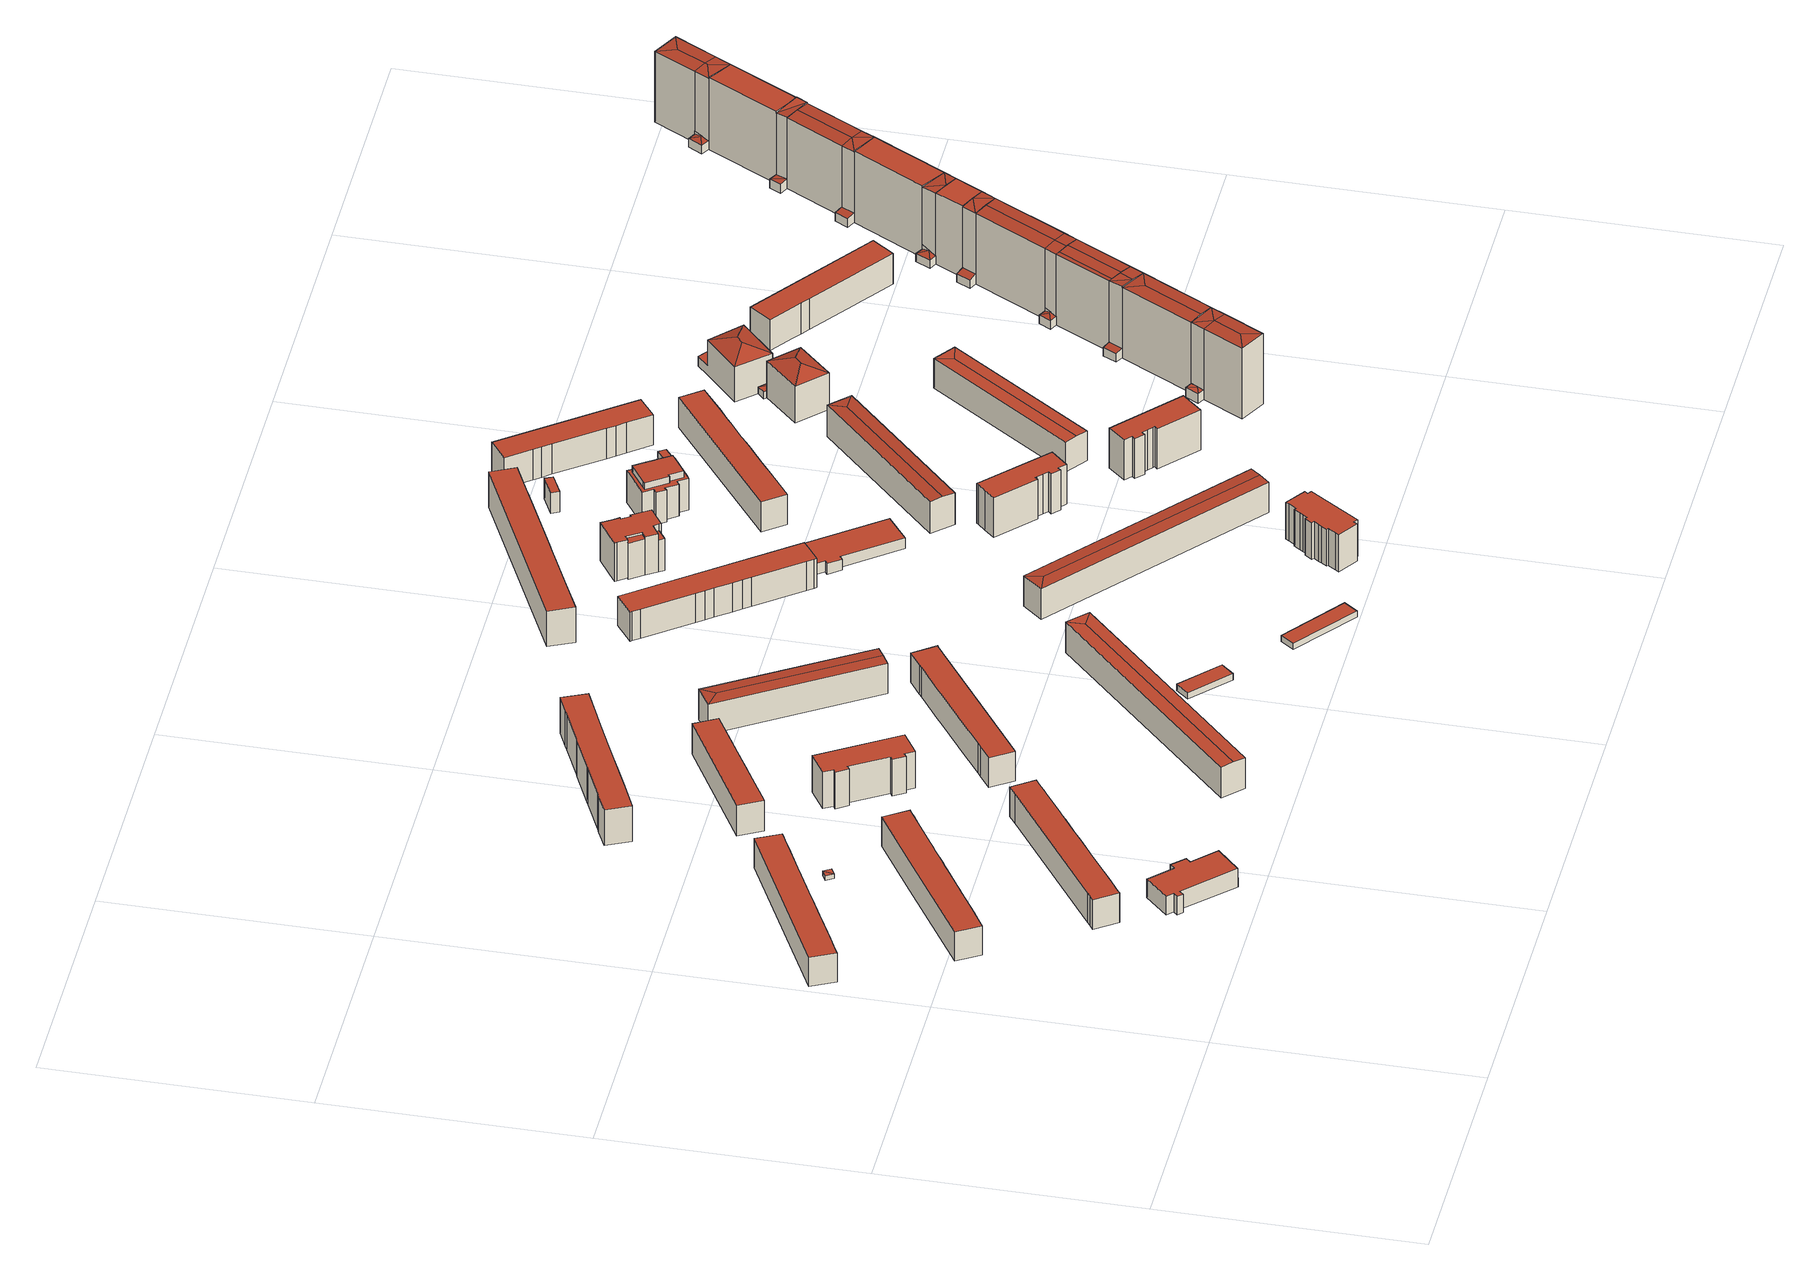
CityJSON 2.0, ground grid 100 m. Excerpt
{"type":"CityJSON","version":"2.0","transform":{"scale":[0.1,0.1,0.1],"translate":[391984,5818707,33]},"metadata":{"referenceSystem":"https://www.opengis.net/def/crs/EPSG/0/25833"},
"CityObjects":{
"building1":{"type":"Building","attributes":{"roofType":"1000","measuredHeight":12.76},"address":[{"country":"Germany","locality":"Berlin"}],"geometry":[{"type":"Solid","lod":"2","boundaries":[[[[0,1,2,3]],[[4,5,6,7]],[[8,4,7,9]],[[10,11,12,13,14,15]],[[16,17,18,19,20,21,22,23,24,9,7,6,25,26,27,28,29,11,10,15,3,2]],[[24,23,22,21,20,19,18,17,30,31,32,33,34,35,36,37,8,9]],[[38,39,27,26]],[[14,13,12,40,41,39,38,42,5,4,8,37,36,35,34,33,32,31,30,43,1,0]],[[41,40,29,28]],[[1,43,16,2]],[[25,6,5,42,38,26]],[[39,41,28,27]],[[14,0,3,15]],[[40,12,11,29]],[[43,30,17,16]]]],"semantics":{"surfaces":[{"type":"WallSurface"},{"type":"GroundSurface"},{"type":"RoofSurface"}],"values":[[0,0,0,0,1,0,0,2,0,0,0,0,0,0,0]]}}]},
"building2":{"type":"Building","attributes":{"function":"1004","roofType":"1000","measuredHeight":8.24},"address":[{"locality":"Berlin","thoroughfareNumber":"24","thoroughfareName":"Sebastianstr."}],"geometry":[{"type":"MultiSurface","lod":"2","boundaries":[[[44,45,46,47,48,49,50,51,52,53,54,55]],[[56,48,47,57]],[[58,54,53,59]],[[60,50,49,61]],[[62,45,44,63]],[[64,52,51,65]],[[66,46,45,62]],[[63,44,55,67]],[[57,47,46,66]],[[65,51,50,60]],[[59,53,52,64]],[[61,49,48,56]],[[67,55,54,58]],[[59,64,65,60,61,56,57,66,62,63,67,58]]],"semantics":{"surfaces":[{"type":"GroundSurface"},{"type":"WallSurface"},{"type":"RoofSurface"}],"values":[0,1,1,1,1,1,1,1,1,1,1,1,1,2]}}]},
"building3":{"type":"Building","attributes":{"roofType":"1000","measuredHeight":12.74},"address":[{"country":"Germany","locality":"Berlin"}],"geometry":[{"type":"Solid","lod":"2","boundaries":[[[[68,69,70,71]],[[72,73,74,75]],[[76,77,78,79,80,81]],[[82,83,84,85,80,79]],[[86,87,88,89]],[[69,90,91,70]],[[92,93,94,95,96,97,98,99]],[[88,87,77,76]],[[73,86,89,74]],[[100,101,102,103]],[[98,104,105,99]],[[77,87,86,73,72,101,100,106,107,90,69,68,108,109,110,104,98,97,96,95,111,83,82,79,78]],[[112,113,109,108,68,71]],[[114,115,91,90,107,106,100,103]],[[92,99,105,116,113,112,71,70,91,115,114,103,102,75,74,89,88,76,81,80,85,84,117,94,93]],[[110,109,113,116]],[[101,72,75,102]],[[95,94,117,84,83,111]],[[104,110,116,105]]]],"semantics":{"surfaces":[{"type":"WallSurface"},{"type":"RoofSurface"},{"type":"GroundSurface"}],"values":[[0,0,0,0,0,0,0,0,0,0,0,1,0,0,2,0,0,0,0]]}}]},
"building4":{"type":"Building","attributes":{"roofType":"1000","measuredHeight":12.96},"address":[{"country":"Germany","locality":"Berlin"}],"geometry":[{"type":"Solid","lod":"2","boundaries":[[[[118,119,120,121]],[[122,123,124,125]],[[126,127,128,129]],[[130,122,125,131,132,133,134,135,136,137,138,126,129,139,140,141,142,143,144,145,146,147,118,121,148]],[[147,149,119,118]],[[130,150,123,122]],[[138,151,127,126]],[[140,152,153,141]],[[132,154,155,133]],[[129,128,156,139]],[[125,124,157,131]],[[139,156,152,140]],[[119,149,158,159,160,161,162,153,152,156,128,127,151,163,164,165,166,155,154,157,124,123,150,167,120]],[[131,157,154,132]],[[134,166,165,135]],[[143,161,160,144]],[[141,153,162,142]],[[142,162,161,143]],[[133,155,166,134]],[[136,164,163,137]],[[148,167,150,130]],[[146,158,149,147]],[[137,163,151,138]],[[144,160,159,145]],[[145,159,158,146]],[[135,165,164,136]],[[121,120,167,148]]]],"semantics":{"surfaces":[{"type":"WallSurface"},{"type":"RoofSurface"},{"type":"GroundSurface"}],"values":[[0,0,0,1,0,0,0,0,0,0,0,0,2,0,0,0,0,0,0,0,0,0,0,0,0,0,0]]}}]},
"building5":{"type":"Building","attributes":{"function":"1004","roofType":"1000","measuredHeight":2.11},"address":[{"locality":"Berlin","thoroughfareNumber":"35","thoroughfareName":"Sebastianstr."}],"geometry":[{"type":"MultiSurface","lod":"2","boundaries":[[[168,169,170]],[[171,169,168]],[[168,170,172,173]],[[170,169,174,172]],[[169,171,175,174]],[[171,168,173,175]],[[173,172,174,175]]],"semantics":{"surfaces":[{"type":"RoofSurface"},{"type":"WallSurface"},{"type":"GroundSurface"}],"values":[0,0,1,1,1,1,2]}}]},
"building6":{"type":"Building","attributes":{"roofType":"1000","measuredHeight":15.99},"address":[{"country":"Germany","locality":"Berlin"}],"geometry":[{"type":"Solid","lod":"2","boundaries":[[[[176,177,178,179]],[[180,181,182,183]],[[184,176,179,185]],[[186,187,185,179,178,188,189,190,183,182,191,192]],[[177,193,188,178]],[[194,195,192,191]],[[181,194,191,182]],[[181,180,196,197,193,177,176,184,198,199,195,194]],[[193,197,189,188]],[[199,198,187,186]],[[195,199,186,192]],[[196,180,183,190]],[[198,184,185,187]],[[197,196,190,189]]]],"semantics":{"surfaces":[{"type":"WallSurface"},{"type":"GroundSurface"},{"type":"RoofSurface"}],"values":[[0,0,0,1,0,0,0,2,0,0,0,0,0,0]]}}]},
"building7":{"type":"Building","attributes":{"function":"1301","roofType":"1000","measuredHeight":13.81},"geometry":[{"type":"MultiSurface","lod":"2","boundaries":[[[200,201,202,203,204,205,206,207]],[[208,209,210,211,212,213,214,215]],[[214,207,206,215]],[[209,204,203,210]],[[213,200,207,214]],[[212,201,200,213]],[[211,202,201,212]],[[210,203,202,211]],[[215,206,205,208]],[[208,205,204,209]]],"semantics":{"surfaces":[{"type":"GroundSurface"},{"type":"RoofSurface"},{"type":"WallSurface"}],"values":[0,1,2,2,2,2,2,2,2,2]}}]},
"building8":{"type":"Building","attributes":{"roofType":"1000","measuredHeight":15.55},"address":[{"country":"Germany","locality":"Berlin"}],"geometry":[{"type":"Solid","lod":"2","boundaries":[[[[216,217,218,219]],[[220,221,222,223]],[[224,225,226,227,228,229,222,221,230,231,232,233,234,235,218,217,236,237]],[[238,227,226,239]],[[240,232,231,241]],[[242,237,236,243]],[[241,231,230,244]],[[243,236,217,216]],[[245,228,227,238]],[[246,224,237,242]],[[244,230,221,220]],[[216,219,247,248,249,240,241,244,220,223,250,245,238,239,251,246,242,243]],[[248,234,233,249]],[[251,225,224,246]],[[249,233,232,240]],[[250,229,228,245]],[[219,218,235,247]],[[247,235,234,248]],[[239,226,225,251]],[[223,222,229,250]]]],"semantics":{"surfaces":[{"type":"WallSurface"},{"type":"GroundSurface"},{"type":"RoofSurface"}],"values":[[0,0,1,0,0,0,0,0,0,0,0,2,0,0,0,0,0,0,0,0]]}}]},
"building9":{"type":"Building","attributes":{"roofType":"1000","measuredHeight":12.94},"address":[{"country":"Germany","locality":"Berlin"}],"geometry":[{"type":"Solid","lod":"2","boundaries":[[[[252,253,254,255]],[[256,257,258,259]],[[260,261,262,263]],[[264,265,266,267,268,269,270,271,272,273,258,257]],[[261,256,259,262]],[[274,260,263,275]],[[276,252,255,277]],[[259,258,273,272,271,270,269,277,255,254,278,279,280,281,282,275,263,262]],[[282,281,280,279,278,283,284,285,286,287,274,275]],[[268,276,277,269]],[[274,287,286,285,284,283,253,252,276,268,267,266,265,264,257,256,261,260]],[[253,283,278,254]]]],"semantics":{"surfaces":[{"type":"WallSurface"},{"type":"GroundSurface"},{"type":"RoofSurface"}],"values":[[0,0,0,0,0,0,0,1,0,0,2,0]]}}]},
"building10":{"type":"Building","attributes":{"function":"1301","measuredHeight":13.35},"geometry":[{"type":"MultiSurface","lod":"2","boundaries":[[[288,289,290,291]],[[292,293,294]],[[295,292,294,296]],[[297,293,292,295]],[[294,293,291,290]],[[293,297,288,291]],[[297,295,296,289,288]],[[296,294,290,289]]],"semantics":{"surfaces":[{"type":"GroundSurface"},{"type":"RoofSurface"},{"type":"WallSurface"}],"values":[0,1,1,1,2,2,2,2]}}]},
"building11":{"type":"Building","attributes":{"roofType":"1000","measuredHeight":2.74},"address":[{"country":"Germany","locality":"Berlin"}],"geometry":[{"type":"Solid","lod":"2","boundaries":[[[[298,299,300,301]],[[302,303,299,298]],[[304,302,298,301]],[[301,300,305,304]],[[303,305,300,299]],[[304,305,303,302]]]],"semantics":{"surfaces":[{"type":"WallSurface"},{"type":"RoofSurface"},{"type":"GroundSurface"}],"values":[[0,0,1,0,2,0]]}}]},
"building12":{"type":"Building","attributes":{"function":"1301","measuredHeight":13.81},"address":[{"locality":"Berlin","thoroughfareNumber":"30","thoroughfareName":"Annenstr."},{"locality":"Berlin","thoroughfareNumber":"29","thoroughfareName":"Annenstr."},{"locality":"Berlin","thoroughfareNumber":"28","thoroughfareName":"Annenstr."},{"locality":"Berlin","thoroughfareNumber":"27","thoroughfareName":"Annenstr."}],"geometry":[{"type":"MultiSurface","lod":"2","boundaries":[[[306,307,308,309]],[[307,310,311,308]],[[312,313,306,309,314]],[[310,312,314,311]],[[314,309,308,311]],[[315,310,307]],[[313,315,307,306]],[[312,310,315,313]]],"semantics":{"surfaces":[{"type":"WallSurface"},{"type":"GroundSurface"},{"type":"RoofSurface"}],"values":[0,0,0,0,1,2,2,2]}}]},
"building13":{"type":"Building","attributes":{"function":"2364","roofType":"1000","measuredHeight":2.9},"address":[{"locality":"Berlin","thoroughfareNumber":"87","thoroughfareName":"Dresdener Str."}],"geometry":[{"type":"MultiSurface","lod":"2","boundaries":[[[316,317,318,319]],[[320,321,317,316]],[[322,323,319,318]],[[323,320,316,319]],[[321,322,318,317]],[[320,323,322,321]]],"semantics":{"surfaces":[{"type":"GroundSurface"},{"type":"WallSurface"},{"type":"RoofSurface"}],"values":[0,1,1,1,1,2]}}]},
"building14":{"type":"Building","attributes":{"roofType":"1000","measuredHeight":12.69},"address":[{"country":"Germany","locality":"Berlin"}],"geometry":[{"type":"Solid","lod":"2","boundaries":[[[[324,325,326,327]],[[328,329,330,331]],[[332,333,334,335]],[[336,337,326,325,338,339,340,334,333,341,342,343,344,330,329]],[[327,326,337,345]],[[346,342,341,347]],[[348,349,346,347,332,335,350,351,352,324,327,345,353,328,331]],[[352,338,325,324]],[[347,341,333,332]],[[348,344,343,349]],[[350,340,339,351]],[[353,336,329,328]],[[351,339,338,352]],[[349,343,342,346]],[[331,330,344,348]],[[335,334,340,350]],[[345,337,336,353]]]],"semantics":{"surfaces":[{"type":"WallSurface"},{"type":"GroundSurface"},{"type":"RoofSurface"}],"values":[[0,0,0,1,0,0,2,0,0,0,0,0,0,0,0,0,0]]}}]},
"building15":{"type":"Building","attributes":{"function":"1301","measuredHeight":13.51},"address":[{"locality":"Berlin","thoroughfareNumber":"41","thoroughfareName":"Annenstr."},{"locality":"Berlin","thoroughfareNumber":"40","thoroughfareName":"Annenstr."},{"locality":"Berlin","thoroughfareNumber":"39","thoroughfareName":"Annenstr."},{"locality":"Berlin","thoroughfareNumber":"38","thoroughfareName":"Annenstr."},{"locality":"Berlin","thoroughfareNumber":"37","thoroughfareName":"Annenstr."},{"locality":"Berlin","thoroughfareNumber":"35","thoroughfareName":"Annenstr."},{"locality":"Berlin","thoroughfareNumber":"36","thoroughfareName":"Annenstr."}],"geometry":[{"type":"MultiSurface","lod":"2","boundaries":[[[354,355,356]],[[357,355,354,358]],[[358,354,356,359]],[[360,361,362,363]],[[355,357,360,363]],[[357,358,359,361,360]],[[359,356,362,361]],[[356,355,363,362]]],"semantics":{"surfaces":[{"type":"RoofSurface"},{"type":"GroundSurface"},{"type":"WallSurface"}],"values":[0,0,0,1,2,2,2,2]}}]},
"building16":{"type":"Building","attributes":{"function":"1311","roofType":"1000","measuredHeight":16.28},"address":[{"locality":"Berlin","thoroughfareNumber":"79","thoroughfareName":"Dresdener Str."}],"geometry":[{"type":"MultiSurface","lod":"2","boundaries":[[[364,365,366,367,368,369,370,371,372,373,374,375,376,377,378,379,380,381,382,383,384,385]],[[380,386,387,381]],[[375,388,389,376]],[[381,387,390,382]],[[377,391,392,378]],[[385,393,394,364]],[[379,395,386,380]],[[367,396,397,368]],[[371,398,399,372]],[[365,400,401,366]],[[372,399,402,373]],[[384,403,393,385]],[[364,394,400,365]],[[373,402,404,374]],[[383,405,403,384]],[[366,401,396,367]],[[378,392,395,379]],[[370,406,398,371]],[[374,404,388,375]],[[369,407,406,370]],[[382,390,405,383]],[[376,389,391,377]],[[368,397,407,369]],[[405,390,387,386,395,392,391,389,388,404,402,399,398,406,407,397,396,401,400,394,393,403]]],"semantics":{"surfaces":[{"type":"RoofSurface"},{"type":"WallSurface"},{"type":"GroundSurface"}],"values":[0,1,1,1,1,1,1,1,1,1,1,1,1,1,1,1,1,1,1,1,1,1,1,2]}}]},
"building17":{"type":"Building","attributes":{"roofType":"1000","measuredHeight":15.47},"address":[{"country":"Germany","locality":"Berlin"}],"geometry":[{"type":"Solid","lod":"2","boundaries":[[[[408,409,410,411]],[[412,408,411,413]],[[414,415,416,417,418,419,420,421,422,423,424,425,412,413]],[[410,426,427,428,429,430,431,432,419,418,417,416,415,414,413,411]],[[433,420,419,432]],[[431,430,429,428,427,426,434,435,436,437,438,439,433,432]],[[425,424,423,422,421,420,433,439,438,437,436,435,434,409,408,412]],[[409,434,426,410]]]],"semantics":{"surfaces":[{"type":"WallSurface"},{"type":"GroundSurface"},{"type":"RoofSurface"}],"values":[[0,0,0,1,0,0,2,0]]}}]},
"building18":{"type":"Building","attributes":{"roofType":"1000","measuredHeight":16.72},"address":[{"country":"Germany","locality":"Berlin"}],"geometry":[{"type":"Solid","lod":"2","boundaries":[[[[440,441,442,443]],[[444,445,446,447,448,449]],[[450,451,452,453,454]],[[455,456,457,458,445,444]],[[459,460,461,462]],[[463,464,465,466]],[[467,468,469,470]],[[454,453,471,449,448,470,469,443,442,472,473,474,475,466,465,462,461,476,477,478,479]],[[480,481,468,467,447]],[[463,466,475,474,482,483]],[[451,457,456,452]],[[452,484,471,453]],[[485,486,482,474,473,472,442,441]],[[447,467,470,448]],[[487,488,489,446,445,458,457,451,450,490,491,492,493,460,459,464,463,483,482,486,485,441,440]],[[452,456,455,444,484]],[[464,459,462,465]],[[468,487,440,443,469]],[[484,444,449,471]],[[446,489,480,447]],[[479,478,491,490,450,454]],[[489,488,481,480]],[[492,491,478,477,476,461,460,493]],[[488,487,468,481]]]],"semantics":{"surfaces":[{"type":"WallSurface"},{"type":"GroundSurface"},{"type":"RoofSurface"}],"values":[[0,0,0,0,0,0,0,1,2,0,0,0,0,0,2,2,0,0,0,0,0,0,0,0]]}}]},
"building19":{"type":"Building","attributes":{"roofType":"1000","measuredHeight":4.7},"address":[{"country":"Germany","locality":"Berlin"}],"geometry":[{"type":"Solid","lod":"2","boundaries":[[[[494,495,496,497]],[[498,499,500,501]],[[502,503,504,505]],[[343,501,500,505,504,506,497,496,344]],[[507,494,497,506]],[[495,508,344,496]],[[499,502,505,500]],[[509,498,501,343,344,508]],[[494,507,503,502,499,498,509,508,495]],[[503,507,506,504]]]],"semantics":{"surfaces":[{"type":"WallSurface"},{"type":"GroundSurface"},{"type":"RoofSurface"}],"values":[[0,0,0,1,0,0,0,0,2,0]]}}]},
"building20":{"type":"Building","attributes":{"function":"1221","roofType":"1000","measuredHeight":17.45},"address":[{"locality":"Berlin","thoroughfareNumber":"8B","thoroughfareName":"Annenstr."},{"locality":"Berlin","thoroughfareNumber":"8A","thoroughfareName":"Annenstr."}],"geometry":[{"type":"MultiSurface","lod":"2","boundaries":[[[510,511,512,513]],[[514,515,516,517]],[[518,519,520,521]],[[522,523,511,510]],[[517,516,524,525]],[[521,520,526,527]],[[528,529,530,531]],[[531,530,532,533]],[[534,535,529,528]],[[533,532,523,522]],[[525,524,535,534]],[[527,526,536,537]],[[537,536,515,514]],[[513,512,519,518]],[[520,519,512,511,523,532,530,529,535,524,516,515,536,526]],[[514,517,525,534,528,531,533,522,510,513,518,521,527,537]]],"semantics":{"surfaces":[{"type":"WallSurface"},{"type":"GroundSurface"},{"type":"RoofSurface"}],"values":[0,0,0,0,0,0,0,0,0,0,0,0,0,0,1,2]}}]},
"building21":{"type":"Building","attributes":{"roofType":"1000","measuredHeight":16.84},"address":[{"country":"Germany","locality":"Berlin"}],"geometry":[{"type":"Solid","lod":"2","boundaries":[[[[538,539,540,541]],[[542,543,544,545]],[[546,547,548,549,550,551]],[[539,552,553,540]],[[543,554,555,544]],[[556,557,558,559]],[[560,561,562,563]],[[564,565,566,567,568]],[[569,556,559,570]],[[571,538,541,572]],[[573,574,575,576,577,578]],[[561,571,572,562]],[[557,542,545,558]],[[579,580,568,567,581]],[[539,538,571,561,560,577,576,575,565,564,570,559,558,545,544,555,582,583,579,584,547,546,551,552]],[[585,580,579,583]],[[577,560,563,578]],[[568,569,570,564]],[[578,563,562,572,541,540,553,550,549,548,586,581,567,566,574,573]],[[542,557,556,569,568,580,585,587,554,543]],[[584,579,581,586]],[[554,587,582,555]],[[547,584,586,548]],[[552,551,550,553]],[[565,575,574,566]],[[587,585,583,582]]]],"semantics":{"surfaces":[{"type":"WallSurface"},{"type":"RoofSurface"},{"type":"GroundSurface"}],"values":[[0,0,0,0,0,0,0,0,0,0,0,0,0,0,1,0,0,0,2,1,0,0,0,0,0,0]]}}]},
"building22":{"type":"Building","attributes":{"roofType":"1000","measuredHeight":9},"address":[{"country":"Germany","locality":"Berlin"}],"geometry":[{"type":"Solid","lod":"2","boundaries":[[[[588,589,590,591]],[[592,593,594,595]],[[591,590,593,592]],[[595,594,589,588]],[[594,593,590,589]],[[592,595,588,591]]]],"semantics":{"surfaces":[{"type":"WallSurface"},{"type":"GroundSurface"},{"type":"RoofSurface"}],"values":[[0,0,0,0,1,2]]}}]},
"building23":{"type":"Building","attributes":{"function":"1301","measuredHeight":13.34},"address":[{"locality":"Berlin","thoroughfareNumber":"12","thoroughfareName":"Annenstr."},{"locality":"Berlin","thoroughfareNumber":"11","thoroughfareName":"Annenstr."},{"locality":"Berlin","thoroughfareNumber":"10","thoroughfareName":"Annenstr."},{"locality":"Berlin","thoroughfareNumber":"9","thoroughfareName":"Annenstr."}],"geometry":[{"type":"MultiSurface","lod":"2","boundaries":[[[596,597,598,599]],[[600,601,596,599]],[[602,603,598,597]],[[601,604,602,597,596]],[[603,600,599,598]],[[601,600,605,604]],[[604,605,603,602]],[[605,600,603]]],"semantics":{"surfaces":[{"type":"GroundSurface"},{"type":"WallSurface"},{"type":"RoofSurface"}],"values":[0,1,1,1,1,2,2,2]}}]},
"building24":{"type":"Building","attributes":{"roofType":"1000","measuredHeight":13.2},"address":[{"country":"Germany","locality":"Berlin"}],"geometry":[{"type":"Solid","lod":"2","boundaries":[[[[606,607,608,609]],[[610,611,608,607,612,613,614,615,616,617,618,619,620]],[[621,616,615,622]],[[623,620,619,624]],[[609,608,611,625]],[[626,617,616,621]],[[627,610,620,623]],[[628,612,607,606]],[[629,626,621,622,630,631,628,606,609,625,627,623,624]],[[625,611,610,627]],[[631,613,612,628]],[[629,618,617,626]],[[624,619,618,629]],[[622,615,614,630]],[[630,614,613,631]]]],"semantics":{"surfaces":[{"type":"WallSurface"},{"type":"GroundSurface"},{"type":"RoofSurface"}],"values":[[0,1,0,0,0,0,0,0,2,0,0,0,0,0,0]]}}]},
"building25":{"type":"Building","attributes":{"function":"1221","roofType":"1000","measuredHeight":15.94},"address":[{"locality":"Berlin","thoroughfareNumber":"5B","thoroughfareName":"Annenstr."},{"locality":"Berlin","thoroughfareNumber":"5A","thoroughfareName":"Annenstr."}],"geometry":[{"type":"MultiSurface","lod":"2","boundaries":[[[632,633,634,635]],[[636,637,638,639]],[[635,634,640,641]],[[642,643,644,645]],[[645,644,646,647]],[[648,649,637,636]],[[650,651,649,648]],[[641,640,652,653]],[[639,638,633,632]],[[647,646,651,650]],[[653,652,654,655]],[[655,654,643,642]],[[640,634,633,638,637,649,651,646,644,643,654,652]],[[642,645,647,650,648,636,639,632,635,641,653,655]]],"semantics":{"surfaces":[{"type":"WallSurface"},{"type":"GroundSurface"},{"type":"RoofSurface"}],"values":[0,0,0,0,0,0,0,0,0,0,0,0,1,2]}}]},
"building26":{"type":"Building","attributes":{"roofType":"1000","measuredHeight":2.64},"address":[{"country":"Germany","locality":"Berlin"}],"geometry":[{"type":"Solid","lod":"2","boundaries":[[[[656,657,658,659]],[[660,661,662,663]],[[656,659,660,663]],[[658,657,662,661]],[[663,662,657,656]],[[659,658,661,660]]]],"semantics":{"surfaces":[{"type":"WallSurface"},{"type":"RoofSurface"},{"type":"GroundSurface"}],"values":[[0,0,1,2,0,0]]}}]},
"building27":{"type":"Building","attributes":{"roofType":"1000","measuredHeight":13.16},"address":[{"country":"Germany","locality":"Berlin"}],"geometry":[{"type":"Solid","lod":"2","boundaries":[[[[664,665,666,667]],[[666,665,668,669,670,671,672,673,674,675]],[[676,673,672,677]],[[678,670,669,679]],[[680,675,674,681]],[[677,672,671,682]],[[667,666,675,680]],[[679,669,668,683]],[[682,671,670,678]],[[681,674,673,676]],[[676,677,682,678,679,683,664,667,680,681]],[[683,668,665,664]]]],"semantics":{"surfaces":[{"type":"WallSurface"},{"type":"GroundSurface"},{"type":"RoofSurface"}],"values":[[0,1,0,0,0,0,0,0,0,0,2,0]]}}]},
"building28":{"type":"Building","attributes":{"function":"1301","measuredHeight":13.26},"address":[{"locality":"Berlin","thoroughfareNumber":"5","thoroughfareName":"Annenstr."},{"locality":"Berlin","thoroughfareNumber":"6","thoroughfareName":"Annenstr."},{"locality":"Berlin","thoroughfareNumber":"7","thoroughfareName":"Annenstr."},{"locality":"Berlin","thoroughfareNumber":"8","thoroughfareName":"Annenstr."}],"geometry":[{"type":"MultiSurface","lod":"2","boundaries":[[[684,685,686,687,688]],[[689,684,688,690]],[[691,689,690,692]],[[686,691,692,687]],[[693,689,691]],[[684,689,693,685]],[[685,693,691,686]],[[688,687,692,690]]],"semantics":{"surfaces":[{"type":"WallSurface"},{"type":"RoofSurface"},{"type":"GroundSurface"}],"values":[0,0,0,0,1,1,1,2]}}]},
"building29":{"type":"Building","attributes":{"function":"1372","measuredHeight":19.09},"address":[{"locality":"Berlin","thoroughfareNumber":"30","thoroughfareName":"Neue Jakobstr."}],"geometry":[{"type":"MultiSurface","lod":"2","boundaries":[[[694,695,696,697]],[[698,699,695,694]],[[700,698,694,697]],[[699,701,696,695]],[[701,700,697,696]],[[702,699,698]],[[698,700,703,702]],[[702,703,701,699]],[[700,701,703]]],"semantics":{"surfaces":[{"type":"GroundSurface"},{"type":"WallSurface"},{"type":"RoofSurface"}],"values":[0,1,1,1,1,2,2,2,2]}}]},
"building30":{"type":"Building","attributes":{"function":"1372","roofType":"1000","measuredHeight":3.13},"address":[{"locality":"Berlin","thoroughfareNumber":"30","thoroughfareName":"Neue Jakobstr."}],"geometry":[{"type":"MultiSurface","lod":"2","boundaries":[[[704,705,706,707]],[[708,709,710,711]],[[709,704,707,710]],[[705,708,711,706]],[[707,706,711,710]],[[704,708,705]],[[709,708,704]]],"semantics":{"surfaces":[{"type":"WallSurface"},{"type":"GroundSurface"},{"type":"RoofSurface"}],"values":[0,0,0,0,1,2,2]}}]},
"building31":{"type":"Building","attributes":{"function":"1372","roofType":"1130","measuredHeight":18.32},"address":[{"locality":"Berlin","thoroughfareNumber":"30","thoroughfareName":"Neue Jakobstr."}],"geometry":[{"type":"MultiSurface","lod":"2","boundaries":[[[712,713,714,715]],[[716,717,718]],[[719,720,721]],[[718,719,721,716]],[[716,721,720,717]],[[722,723,724,719,718,714,713]],[[712,715,717,720,725,726,727]],[[720,719,724,725]],[[718,717,715,714]],[[713,712,727,722]],[[727,726,725,724,723,722]]],"semantics":{"surfaces":[{"type":"RoofSurface"},{"type":"WallSurface"},{"type":"GroundSurface"}],"values":[0,0,0,0,0,1,1,1,1,1,2]}}]},
"building32":{"type":"Building","attributes":{"roofType":"1000","measuredHeight":13.33},"address":[{"country":"Germany","locality":"Berlin"}],"geometry":[{"type":"Solid","lod":"2","boundaries":[[[[728,729,730,731]],[[732,733,734,735]],[[736,737,738,739]],[[730,739,738,740,741,742,735,734,743,731]],[[734,733,744,728,731,743]],[[729,736,739,730]],[[741,740,738,737,745,746,747,732,735,742]],[[733,732,747,746,745,737,736,729,728,744]]]],"semantics":{"surfaces":[{"type":"WallSurface"},{"type":"GroundSurface"},{"type":"RoofSurface"}],"values":[[0,0,0,1,0,0,0,2]]}}]},
"building33":{"type":"Building","attributes":{"function":"1301","measuredHeight":31.17},"geometry":[{"type":"MultiSurface","lod":"2","boundaries":[[[748,749,750,751]],[[752,753,754]],[[755,756,748]],[[757,758,759]],[[760,748,761,762]],[[763,764,765]],[[753,756,766,767]],[[756,768,769,766]],[[770,771,772,773]],[[774,775,776]],[[777,778,779,780]],[[781,777,780,782]],[[778,783,784,779]],[[785,786,787]],[[788,789,790,791]],[[771,792,793]],[[794,795,796,797]],[[798,799,800]],[[783,801,802,784]],[[803,800,804,805]],[[806,807,808,809]],[[810,807,811]],[[812,781,774,813]],[[751,814,815,761]],[[816,817,818,808]],[[819,811,820]],[[821,822,823,824]],[[825,826,827,828]],[[829,830,831,832]],[[833,834,835]],[[789,836,837,790]],[[838,839,840,836]],[[830,841,842,831]],[[843,788,759]],[[820,844,845,846]],[[847,848,849,850]],[[823,851,852]],[[795,853,854,796]],[[855,856,789]],[[857,819,846,858]],[[859,764,762,860]],[[839,861,862,794]],[[824,863,864,865]],[[866,867,868,869]],[[826,775,782,827]],[[861,870,850,871]],[[872,822,829]],[[873,851,874,875]],[[863,873,875,864]],[[876,806,877,866]],[[867,878,879,868]],[[813,825,828,880]],[[881,786,882,883]],[[822,840,797,874]],[[768,788,791,769]],[[853,862,871,854]],[[884,885,886,772]],[[887,803,876]],[[814,888,889,815]],[[878,877,809,879]],[[848,859,860,849]],[[844,803,805,845]],[[890,753,767,891]],[[841,892,893,842]],[[892,821,865,893]],[[894,895,896,897]],[[870,760,763,847]],[[898,792,890]],[[899,856,900]],[[888,750,773,889]],[[817,894,897,818]],[[833,901,880,896]],[[885,881,883,886]],[[810,834,895,816]],[[800,890,891,804]],[[793,799,785,884]],[[801,902,858,802]],[[798,887,869,882]],[[901,801,812]],[[857,902,835]],[[836,829,832,837]],[[770,749,754]],[[819,834,810]],[[807,806,903,811]],[[781,812,904,905]],[[857,834,819]],[[801,901,833,902]],[[905,904,801,783]],[[775,826,906,776]],[[829,836,907,872]],[[908,829,822]],[[838,899,861]],[[830,829,908,909]],[[817,816,894]],[[776,906,825,813]],[[838,861,839]],[[843,855,789,788]],[[894,816,895]],[[907,836,840]],[[910,748,756]],[[795,794,862,853]],[[870,861,911,912]],[[748,760,913,755]],[[752,910,756,753]],[[787,914,885,884]],[[783,778,915,905]],[[890,771,770,753]],[[803,887,798,800]],[[916,873,863]],[[786,881,914,787]],[[749,748,910,752]],[[806,876,917,903]],[[898,799,793]],[[765,918,848,847]],[[811,903,844,820]],[[764,859,918,765]],[[915,778,777]],[[904,812,801]],[[890,800,898]],[[898,800,799]],[[755,913,768,756]],[[913,757,788,768]],[[852,916,863,824]],[[838,836,789,899]],[[760,870,757,913]],[[905,915,777,781]],[[909,908,822,821]],[[821,892,919,909]],[[912,911,855,843]],[[918,859,848]],[[914,881,885]],[[906,826,825]],[[851,873,916,852]],[[919,892,841]],[[814,751,750,888]],[[903,917,803,844]],[[917,876,803]],[[909,919,841,830]],[[867,866,877,878]],[[872,907,840,822]],[[805,804,882,869]],[[891,772,882,804]],[[831,865,874,832]],[[809,845,805,869]],[[874,865,864,875]],[[882,772,886,883]],[[802,858,896,880]],[[815,889,773,761]],[[762,769,791,850]],[[761,766,769,762]],[[796,854,871,797]],[[897,896,808,818]],[[762,850,849,860]],[[773,767,766,761]],[[797,871,790,837]],[[850,791,790,871]],[[782,880,828,827]],[[846,808,896,858]],[[868,879,809,869]],[[865,831,842,893]],[[782,784,802,880]],[[832,874,797,837]],[[808,846,845,809]],[[784,782,780,779]],[[891,767,773,772]]],"semantics":{"surfaces":[{"type":"WallSurface"},{"type":"RoofSurface"},{"type":"GroundSurface"}],"values":[0,0,0,0,0,0,0,0,0,0,0,0,0,0,0,0,0,0,0,0,0,0,0,0,0,0,0,0,0,0,0,0,0,0,0,0,0,0,0,0,0,0,0,0,0,0,0,0,0,0,0,0,0,0,0,0,0,0,0,0,0,0,0,0,0,0,0,0,0,0,0,0,0,0,0,0,0,0,0,0,0,0,1,1,1,1,1,1,1,1,1,1,1,1,1,1,1,1,1,1,1,1,1,1,1,1,1,1,1,1,1,1,1,1,1,1,1,1,1,1,1,1,1,1,1,1,1,1,1,1,1,1,1,1,1,1,1,1,1,1,2,2,2,2,2,2,2,2,2,2,2,2,2,2,2,2,2,2,2,2,2,2,2,2,2]}}]}
},
"vertices":[
[55,1349,148],[8,1440,148],[8,1440,20],[55,1349,20],[386,1520,148],[368,1511,148],[368,1511,20],[386,1520,20],[410,1533,148],[410,1533,20],[91,1368,20],[111,1378,20],[111,1378,148],[91,1368,148],[63,1354,148],[63,1354,20],[652,1773,20],[699,1682,20],[691,1678,20],[664,1664,20],[644,1654,20],[626,1644,20],[515,1587,20],[497,1578,20],[474,1566,20],[346,1500,20],[282,1467,20],[257,1454,20],[240,1445,20],[129,1387,20],[699,1682,148],[691,1678,148],[664,1664,148],[644,1654,148],[626,1644,148],[515,1587,148],[497,1578,148],[474,1566,148],[282,1467,148],[257,1454,148],[129,1387,148],[240,1445,148],[346,1500,148],[652,1773,148],
[771,388,18],[854,307,18],[871,326,18],[918,278,18],[902,261,18],[987,177,18],[898,88,18],[725,260,18],[710,244,18],[692,262,18],[707,278,18],[685,300,18],[902,261,98],[918,278,98],[707,278,98],[692,262,98],[898,89,98],[987,177,98],[854,307,98],[771,388,98],[710,244,98],[725,260,98],[871,326,98],[685,300,98],
[652,1097,149],[629,1083,149],[629,1083,21],[652,1097,21],[385,927,149],[368,916,149],[368,916,21],[385,927,21],[315,883,21],[315,883,149],[293,917,149],[260,969,149],[260,969,21],[293,917,21],[633,1210,149],[868,1361,149],[868,1361,21],[633,1210,21],[349,904,149],[323,888,149],[323,888,21],[349,904,21],[612,1072,149],[612,1072,21],[893,1250,21],[919,1267,21],[927,1272,21],[927,1272,149],[919,1267,149],[893,1250,149],[874,1238,149],[874,1238,21],[507,1005,149],[490,994,149],[490,994,21],[507,1005,21],[857,1227,149],[857,1227,21],[530,1020,149],[591,1058,149],[712,1135,149],[735,1150,149],[752,1160,149],[869,1360,149],[712,1135,21],[735,1150,21],[530,1020,21],[591,1058,21],[752,1160,21],[869,1360,21],
[581,560,149],[581,560,19],[569,551,19],[569,551,149],[612,457,149],[612,457,19],[637,475,19],[637,475,149],[927,684,149],[927,684,19],[986,726,19],[986,726,149],[604,451,149],[655,488,149],[671,499,149],[772,572,149],[788,584,149],[811,600,149],[869,642,149],[890,657,149],[906,669,149],[1008,742,149],[1024,753,149],[1125,826,149],[1141,838,149],[1160,852,149],[1185,870,149],[1192,875,149],[1133,958,149],[1097,931,149],[544,534,149],[1097,931,19],[604,451,19],[906,669,19],[1024,753,19],[1125,826,19],[671,499,19],[772,572,19],[1008,742,19],[655,488,19],[1133,958,19],[1192,875,19],[1185,870,19],[1160,852,19],[1141,838,19],[890,657,19],[869,642,19],[811,600,19],[788,584,19],[544,534,19],
[661,1529,38],[651,1485,38],[679,1500,38],[634,1514,38],[679,1500,18],[661,1529,18],[651,1485,18],[634,1514,18],
[1204,1351,182],[1191,1342,182],[1191,1342,22],[1204,1351,22],[1075,1522,182],[1047,1566,182],[1047,1566,22],[1075,1522,22],[1226,1317,182],[1226,1317,22],[1126,1665,22],[1313,1373,22],[1162,1386,22],[1176,1395,22],[1089,1531,22],[1060,1575,22],[1039,1609,22],[1162,1386,182],[1060,1575,182],[1039,1609,182],[1089,1531,182],[1176,1395,182],[1313,1373,182],[1126,1665,182],
[1267,2126,15],[1316,2041,15],[1202,1975,15],[1137,1937,15],[1057,1890,15],[992,1852,15],[878,1785,15],[828,1873,15],[992,1852,148],[1057,1890,148],[1137,1937,148],[1202,1975,148],[1316,2041,148],[1267,2126,148],[828,1873,148],[878,1785,148],
[1055,2384,174],[1055,2384,18],[1138,2423,18],[1138,2423,174],[1047,2492,174],[1047,2492,18],[914,2430,18],[914,2430,174],[839,2282,18],[716,2225,18],[673,2317,18],[744,2351,18],[762,2359,18],[895,2421,18],[1065,2500,18],[1198,2563,18],[1216,2571,18],[1287,2604,18],[1329,2512,18],[1206,2454,18],[987,2352,18],[906,2314,18],[744,2351,174],[673,2317,174],[1216,2571,174],[1198,2563,174],[906,2314,174],[987,2352,174],[1065,2500,174],[762,2359,174],[839,2282,174],[1206,2454,174],[1329,2512,174],[1287,2604,174],[895,2421,174],[716,2225,174],
[1831,1461,150],[1891,1378,150],[1891,1378,21],[1831,1461,21],[1342,1108,150],[1358,1119,150],[1358,1119,21],[1342,1108,21],[1341,982,150],[1282,1065,150],[1282,1065,21],[1341,982,21],[1479,1207,150],[1496,1219,150],[1617,1307,150],[1633,1318,150],[1755,1406,150],[1755,1406,21],[1633,1318,21],[1617,1307,21],[1496,1219,21],[1479,1207,21],[1345,985,150],[1345,985,21],[1771,1418,150],[1771,1418,21],[1884,1374,21],[1855,1353,21],[1645,1201,21],[1584,1157,21],[1376,1007,21],[1884,1374,150],[1855,1353,150],[1645,1201,150],[1584,1157,150],[1376,1007,150],
[1471,183,17],[1399,254,17],[2121,967,17],[2193,896,17],[2121,896,152],[2193,896,150],[2121,967,150],[1435,219,152],[1399,254,150],[1471,183,150],
[2080,357,48],[2080,357,21],[2123,405,21],[2123,405,48],[1936,489,48],[1936,489,21],[1979,537,48],[1979,537,21],
[1756,1528,147],[1391,2095,147],[1391,2095,15],[1756,1528,15],[1471,2146,147],[1471,2146,15],[1837,1578,147],[1796,1553,150],[1837,1578,15],[1457,2080,150],
[2533,8,19],[2300,187,19],[2338,239,19],[2572,61,19],[2533,8,46],[2300,187,46],[2338,239,46],[2572,61,46],
[2104,2159,149],[2104,2159,22],[2127,2129,22],[2127,2129,149],[2299,1907,149],[2299,1907,22],[2305,1899,22],[2305,1899,149],[1865,2469,149],[1865,2469,22],[1884,2444,22],[1884,2444,149],[2280,1931,22],[2149,2101,22],[2060,2216,22],[2038,2245,22],[2016,2273,22],[1860,2475,22],[1943,2538,22],[2387,1962,22],[2362,1942,22],[2149,2101,149],[1943,2538,149],[1860,2475,149],[2362,1942,149],[2387,1962,149],[2016,2273,149],[2038,2245,149],[2060,2216,149],[2280,1931,149],
[2363,1098,152],[2357,1168,149],[2293,1091,149],[3137,516,149],[3105,478,152],[3073,439,149],[3137,516,17],[3073,439,17],[2293,1091,17],[2357,1168,17],
[2868,90,178],[2884,80,178],[3014,274,178],[2999,284,178],[3008,296,178],[2933,348,178],[2924,335,178],[2904,305,178],[2898,310,178],[2884,288,178],[2875,275,178],[2862,256,178],[2854,262,178],[2834,234,178],[2842,227,178],[2829,208,178],[2821,196,178],[2807,174,178],[2813,170,178],[2792,140,178],[2783,126,178],[2860,76,178],[2821,196,17],[2807,174,17],[2862,256,17],[2854,262,17],[2813,170,17],[2834,234,17],[2842,227,17],[2860,76,17],[2868,90,17],[2829,208,17],[2999,284,17],[3008,296,17],[2904,305,17],[2898,310,17],[2884,80,17],[3014,274,17],[2884,288,17],[2783,126,17],[2875,275,17],[2792,140,17],[2924,335,17],[2933,348,17],
[1770,2755,176],[2529,3125,176],[2529,3125,21],[1770,2755,21],[1816,2662,176],[1816,2662,21],[1934,2720,21],[1968,2736,21],[2001,2753,21],[2085,2794,21],[2118,2810,21],[2152,2826,21],[2152,2826,176],[2118,2810,176],[2085,2794,176],[2001,2753,176],[1968,2736,176],[1934,2720,176],[2574,3033,21],[2454,2974,21],[2420,2957,21],[2386,2940,21],[2303,2900,21],[2269,2883,21],[2236,2867,21],[2236,2867,176],[2574,3033,176],[2454,2974,176],[2420,2957,176],[2386,2940,176],[2303,2900,176],[2269,2883,176],
[2198,2596,189],[2193,2602,189],[2193,2602,22],[2198,2596,22],[2279,2463,161],[2279,2463,189],[2251,2504,189],[2251,2504,180],[2251,2504,22],[2279,2463,22],[2339,2465,189],[2335,2472,189],[2335,2472,161],[2335,2472,22],[2339,2465,22],[2303,2479,161],[2321,2491,161],[2321,2491,189],[2303,2479,189],[2360,2578,189],[2366,2583,189],[2366,2583,22],[2360,2578,22],[2344,2615,189],[2337,2611,189],[2337,2611,22],[2344,2615,22],[2215,2557,180],[2222,2561,180],[2222,2561,22],[2215,2557,22],[2293,2443,22],[2211,2614,22],[2229,2626,22],[2302,2677,22],[2330,2635,22],[2394,2542,22],[2403,2528,22],[2412,2515,22],[2339,2466,22],[2275,2520,180],[2239,2573,180],[2302,2677,189],[2330,2635,189],[2293,2443,161],[2211,2614,189],[2229,2626,189],[2222,2561,189],[2239,2573,189],[2275,2520,189],[2339,2466,189],[2412,2515,189],[2403,2528,189],[2394,2542,189],
[2389,1880,69],[2402,1890,69],[2402,1890,22],[2389,1880,22],[2463,2020,69],[2694,1721,69],[2694,1721,22],[2463,2020,22],[2593,1643,69],[2438,1844,69],[2438,1844,22],[2593,1643,22],[2424,1834,22],[2424,1834,69],[2362,1942,69],[2387,1962,69],
[3053,1213,177],[3053,1213,3],[2818,1434,3],[2818,1434,177],[2894,1240,177],[2894,1240,3],[2899,1236,3],[2899,1236,177],[2810,1426,177],[2810,1426,3],[2783,1397,3],[2783,1397,177],[2992,1148,177],[2992,1148,3],[2917,1218,3],[2917,1218,177],[2747,1358,3],[2747,1358,177],[2925,1190,177],[2925,1190,3],[2955,1162,3],[2955,1162,177],[2965,1172,3],[2965,1172,177],[2935,1201,177],[2935,1201,3],[2884,1229,3],[2884,1229,177],
[2573,2496,161],[2551,2528,161],[2551,2528,22],[2573,2496,22],[2624,2500,190],[2615,2494,190],[2615,2494,161],[2624,2500,161],[2643,2647,161],[2656,2656,161],[2656,2656,22],[2643,2647,22],[2541,2576,22],[2541,2576,161],[2567,2540,161],[2567,2540,22],[2560,2572,190],[2560,2572,161],[2740,2509,190],[2658,2452,190],[2658,2452,161],[2740,2509,161],[2631,2471,161],[2615,2460,161],[2615,2460,22],[2631,2471,22],[2704,2560,161],[2716,2568,161],[2716,2568,22],[2704,2560,22],[2704,2560,190],[2706,2558,190],[2706,2558,161],[2584,2504,161],[2584,2504,22],[2666,2440,22],[2760,2505,22],[2760,2505,161],[2666,2440,161],[2657,2434,161],[2657,2434,22],[2681,2593,161],[2681,2593,190],[2681,2593,22],[2569,2578,161],[2651,2635,161],[2693,2601,161],[2651,2635,190],[2693,2601,22],[2569,2578,190],
[2538,2905,111],[2538,2905,21],[2552,2875,21],[2552,2875,111],[2633,2915,111],[2633,2915,21],[2619,2944,21],[2619,2944,111],
[2785,1505,9],[2715,1579,9],[3197,2052,9],[3268,1978,9],[3268,1978,148],[2785,1505,148],[2715,1579,148],[3197,2052,148],[2750,1542,151],[3196,1979,151],
[3048,2384,153],[3048,2384,21],[3080,2408,21],[3080,2408,153],[3125,2570,21],[3186,2490,21],[3018,2361,21],[2945,2306,21],[2915,2283,21],[2886,2260,21],[2810,2203,21],[2782,2181,21],[2756,2161,21],[2647,2078,21],[2586,2158,21],[2810,2203,153],[2886,2260,153],[2586,2158,153],[2647,2078,153],[3186,2490,153],[2782,2181,153],[3125,2570,153],[3018,2361,153],[2756,2161,153],[2915,2283,153],[2945,2306,153],
[3403,754,177],[3403,754,2],[3473,831,2],[3473,831,177],[3273,891,177],[3273,891,2],[3262,880,2],[3262,880,177],[3232,1046,2],[3232,1046,177],[3189,945,177],[3189,945,2],[3221,917,2],[3221,917,177],[3231,928,2],[3231,928,177],[3268,895,177],[3268,895,2],[3248,912,177],[3248,912,2],[3173,980,2],[3173,980,177],[3199,956,2],[3199,956,177],
[2937,2605,47],[2937,2605,21],[2887,2566,21],[2887,2566,47],[2907,2540,47],[2907,2540,21],[2957,2579,21],[2957,2579,47],
[3087,2698,152],[3087,2698,20],[2733,3158,20],[2733,3158,152],[3007,2635,20],[2943,2719,20],[2918,2750,20],[2894,2781,20],[2766,2949,20],[2741,2980,20],[2720,3008,20],[2652,3096,20],[2741,2980,152],[2766,2949,152],[2918,2750,152],[2943,2719,152],[2652,3096,152],[2720,3008,152],[2894,2781,152],[3007,2635,152],
[3235,1126,150],[3194,1155,152],[3153,1185,150],[3153,1185,20],[3235,1126,20],[3621,1683,150],[3621,1683,20],[3539,1741,150],[3539,1741,20],[3552,1671,152],
[3360,2303,22],[3462,2203,22],[3337,2074,22],[3234,2174,22],[3360,2303,183],[3462,2203,183],[3234,2174,183],[3337,2074,183],[3361,2202,212],[3335,2175,212],
[3377,2337,52],[3454,2263,52],[3454,2263,22],[3377,2337,22],[3427,2237,52],[3350,2312,52],[3350,2312,22],[3427,2237,22],
[3622,2485,62],[3495,2577,62],[3450,2535,62],[3562,2429,62],[3450,2429,203],[3562,2429,173],[3450,2535,173],[3315,2408,173],[3420,2295,173],[3423,2404,203],[3495,2577,20],[3450,2535,20],[3315,2408,20],[3420,2295,20],[3562,2429,20],[3622,2485,20],
[3635,2349,154],[3695,2434,154],[3695,2434,20],[3635,2349,20],[3784,2241,154],[3755,2263,154],[3755,2263,20],[3784,2241,20],[4169,2093,154],[4108,2008,154],[4108,2008,20],[4169,2093,20],[4020,2072,20],[3988,2095,20],[3956,2118,20],[3724,2285,20],[3724,2285,154],[4020,2072,154],[3988,2095,154],[3956,2118,154],
[4171,1725,326],[4200,1778,326],[4200,1778,61],[4171,1725,61],[4251,1754,330],[4303,1729,326],[4234,1762,329],[4223,1700,330],[4274,1676,326],[4047,1372,330],[4008,1392,327],[4050,1370,330],[4021,1445,326],[4171,1725,17],[4021,1445,17],[4021,1445,68],[4021,1445,53],[4008,1421,61],[4274,1676,17],[4303,1729,17],[4124,1396,326],[4124,1396,17],[4200,1778,330],[4257,1886,330],[4257,1886,17],[4200,1778,17],[4781,2863,67],[4781,2863,54],[4766,2835,61],[4868,3025,327],[4969,2971,327],[4969,2971,17],[4868,3025,17],[4781,2863,327],[4781,2863,17],[4882,2809,327],[4882,2809,17],[4287,1941,72],[4287,1941,53],[4272,1913,63],[4098,1346,326],[3980,1127,326],[3980,1127,17],[4098,1346,17],[4291,1869,329],[4257,1886,326],[3853,1132,60],[3826,1147,53],[3826,1147,17],[3853,1132,17],[4287,1941,330],[4287,1941,326],[4385,1882,326],[4849,2748,327],[4849,2748,17],[4537,2165,326],[4385,1882,17],[4537,2165,17],[4463,2269,326],[4582,2490,326],[4582,2490,17],[4463,2269,17],[4582,2490,330],[4632,2464,330],[4751,2807,327],[4751,2807,54],[4141,1739,53],[4141,1739,17],[4582,2490,60],[4551,2506,56],[4551,2506,17],[4683,2438,330],[4683,2438,326],[3675,800,326],[3703,852,326],[3703,852,60],[3675,800,59],[4721,2825,54],[4750,2879,54],[4750,2879,17],[4721,2825,17],[3805,801,326],[3776,747,326],[3776,747,17],[3805,801,17],[4605,2534,331],[4605,2534,326],[4662,2505,328],[3952,1075,326],[3952,1075,17],[3903,1104,330],[3853,1132,330],[3853,1132,326],[3692,591,326],[3692,591,17],[4053,1369,330],[4564,2217,326],[4564,2217,17],[4683,2438,17],[3996,1398,53],[3967,1412,53],[3967,1412,17],[3996,1398,17],[3703,852,59],[3689,826,59],[3853,1199,53],[3853,1199,17],[3937,1152,330],[3934,1154,330],[4706,2482,330],[4706,2482,17],[3992,1459,53],[3992,1459,17],[3881,1184,326],[3881,1184,60],[3648,815,59],[3648,815,17],[3675,800,17],[4436,2218,59],[4405,2234,53],[4405,2234,17],[4436,2218,17],[3996,1398,326],[3881,1184,17],[3754,827,330],[3675,866,59],[3703,852,17],[3675,866,17],[4436,2218,326],[4463,2269,59],[4433,2285,53],[4433,2285,17],[4751,2807,17],[4258,1958,53],[4287,1941,17],[4258,1958,17],[4257,1886,53],[4227,1900,53],[4227,1900,17],[4436,2218,330],[4170,1793,53],[4170,1793,17],[4360,1836,326],[4360,1836,17],[3592,645,326],[3592,645,17],[4574,2550,56],[4605,2534,56],[4605,2534,17],[4574,2550,17],[4309,1861,330],[3930,1155,330],[3893,1177,327],[4751,2807,331],[4706,2482,327],[4514,2243,330],[4827,2828,331],[4832,2836,331],[4762,2837,61],[3876,1053,330],[3727,776,330],[3726,774,330],[4250,1751,330],[3894,1176,327],[4010,1391,327],[4072,1420,330],[4271,1914,63],[4892,2948,331],[3688,827,59],[4513,2242,330],[4003,1424,61],[3669,668,330]
]}
